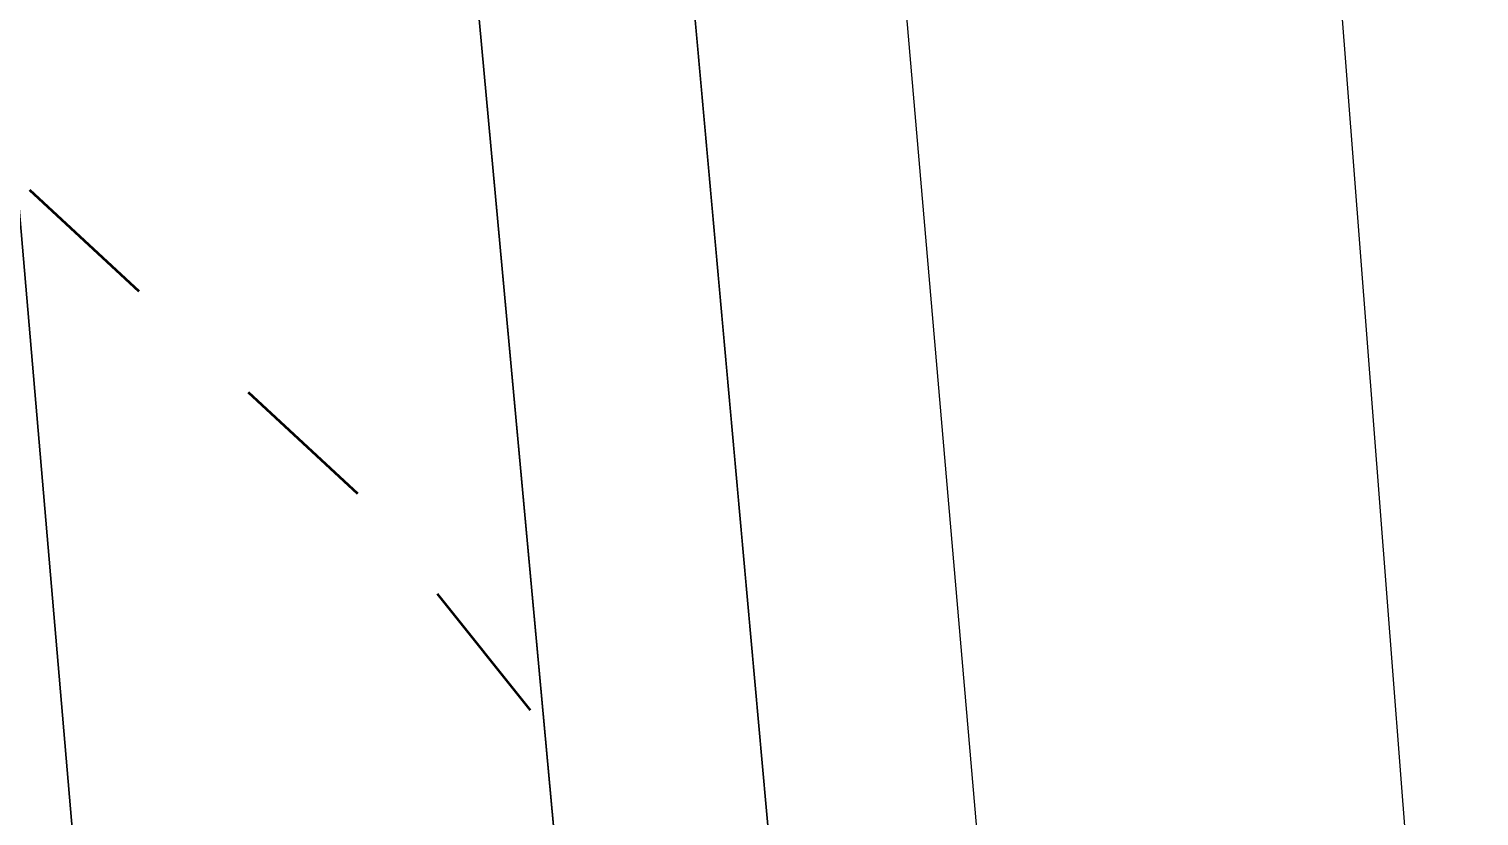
# Model space of a CAD drawing. Header units: metres. Extents: x 7542702 to 7555152, y 5804026 to 5815503.
# Drawn here: x 7549995.8 to 7550093.2, y 5805739.7 to 5805792.5 of the extents above; entities that cross this region are included whole.
import ezdxf

# ---------------------------------------------------------------- set-up
doc = ezdxf.new("R2010")
doc.units = ezdxf.units.M
doc.linetypes.add('4002', pattern=[2, 1, -1])
doc.layers.add('!trafo', color=6, linetype='4002', lineweight=50)
doc.layers.add('Dzialki', color=165, linetype='Continuous')

msp = doc.modelspace()

# ---------------------------------------------------------------- linework, layer by layer
at = {"layer": '!trafo', "ltscale": 10}
msp.add_lwpolyline([(7549210.971, 5805971.742), (7549186.513, 5805890.923), (7549758.635, 5805772.476), (7549780.177, 5805723.462), (7549839.54, 5805708.795), (7550034.639, 5805616.037), (7550225.719, 5805531.112), (7550299.469, 5805504.294), (7550434.677, 5805495.355), (7550436.912, 5805580.279), (7550233.541, 5805622.741), (7550079.336, 5805684.2), (7550017.878, 5805761.302), (7549900.998, 5805869.425)], close=True, dxfattribs=at)
at = {"layer": 'Dzialki'}
for p, q in [((7550004.18, 5805674.87), (7549977.55, 5805985.76)), ((7549977.55, 5805985.76), (7550004.18, 5805674.87)), ((7550036.92, 5805674.82), (7550010.32, 5805963.69)), ((7550010.32, 5805963.69), (7550036.92, 5805674.82)), ((7550048.97, 5805699.75), (7550026.06, 5805953.08)), ((7550026.06, 5805953.08), (7550048.97, 5805699.75)), ((7550041.83, 5805942.45), (7550060.98, 5805720.78)), ((7550089.51, 5805721.84), (7550074.17, 5805920.65))]:
    msp.add_line(p, q, dxfattribs=at)

doc.saveas('drawing.dxf')
